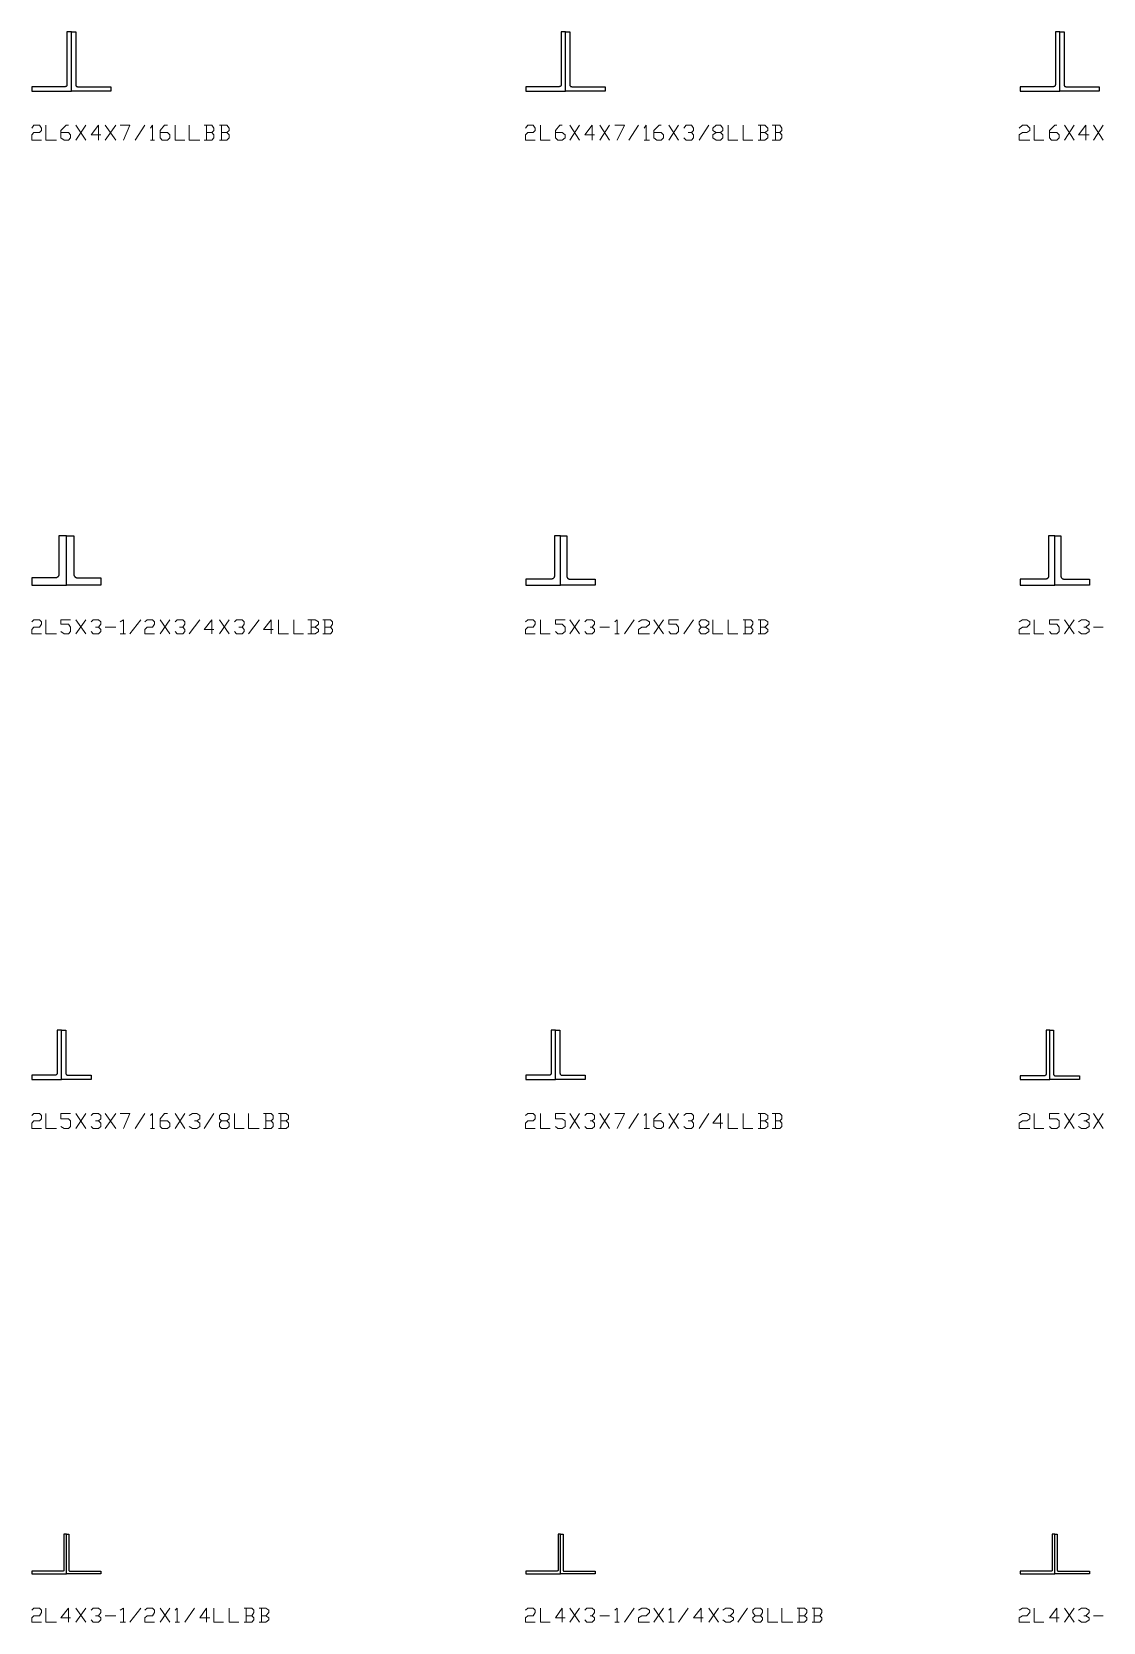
# Model space of a CAD drawing. Header units: inches. Extents: x 0 to 985, y -1555 to 12.
# Drawn here: x 750 to 858.4, y -754.9 to -594 of the extents above; entities that cross this region are included whole.
import ezdxf

# ---------------------------------------------------------------- set-up
doc = ezdxf.new("R2010")
doc.units = ezdxf.units.IN
doc.header["$MEASUREMENT"] = 0
doc.layers.add('AISC_STEEL', color=7, linetype='Continuous')

msp = doc.modelspace()

# ---------------------------------------------------------------- linework, layer by layer
at = {"color": 3, "lineweight": 0}
for points in [[(750, -603.76), (750.22, -603.43), (750.77, -603.43), (750.98, -603.76), (750.98, -603.98), (750.77, -604.19), (750.22, -604.19), (750, -604.41), (750, -604.96), (750.98, -604.96)], [(751.42, -603.43), (751.42, -604.96), (752.51, -604.96)], [(752.95, -604.19), (753.71, -604.19), (753.93, -604.41), (753.93, -604.74), (753.71, -604.96), (753.27, -604.96), (752.95, -604.74), (752.95, -603.98), (753.49, -603.43), (753.71, -603.43)], [(754.47, -604.96), (755.45, -603.43)], [(754.47, -603.43), (755.45, -604.96)], [(756.98, -604.41), (756, -604.41), (756.76, -603.43), (756.76, -604.96)], [(757.42, -604.96), (758.51, -603.43)], [(757.42, -603.43), (758.51, -604.96)], [(758.94, -603.43), (759.93, -603.43), (759.27, -604.96)], [(760.47, -604.96), (761.45, -603.43)], [(762, -603.76), (762.22, -603.43), (762.22, -604.96)], [(762, -604.96), (762.43, -604.96)], [(762.98, -604.19), (763.74, -604.19), (763.96, -604.41), (763.96, -604.74), (763.74, -604.96), (763.2, -604.96), (762.98, -604.74), (762.98, -603.98), (763.42, -603.43), (763.74, -603.43)], [(764.51, -603.43), (764.51, -604.96), (765.49, -604.96)], [(765.92, -603.43), (765.92, -604.96), (767.01, -604.96)], [(768.21, -604.19), (768.43, -603.98), (768.43, -603.76), (768.21, -603.43), (767.45, -603.43)], [(767.45, -604.96), (768.21, -604.96), (768.43, -604.74), (768.43, -604.41), (768.21, -604.19), (767.67, -604.19)], [(767.67, -603.43), (767.67, -604.96)], [(769.74, -604.19), (769.96, -603.98), (769.96, -603.76), (769.74, -603.43), (768.98, -603.43)], [(768.98, -604.96), (769.74, -604.96), (769.96, -604.74), (769.96, -604.41), (769.74, -604.19), (769.2, -604.19)], [(769.2, -603.43), (769.2, -604.96)], [(799.95, -603.76), (800.17, -603.43), (800.71, -603.43), (800.93, -603.76), (800.93, -603.98), (800.71, -604.19), (800.17, -604.19), (799.95, -604.41), (799.95, -604.96), (800.93, -604.96)], [(801.47, -603.43), (801.47, -604.96), (802.46, -604.96)], [(803, -604.19), (803.66, -604.19), (803.98, -604.41), (803.98, -604.74), (803.66, -604.96), (803.22, -604.96), (803, -604.74), (803, -603.98), (803.44, -603.43), (803.66, -603.43)], [(804.42, -604.96), (805.4, -603.43)], [(804.42, -603.43), (805.4, -604.96)], [(806.93, -604.41), (805.95, -604.41), (806.71, -603.43), (806.71, -604.96)], [(807.47, -604.96), (808.45, -603.43)], [(807.47, -603.43), (808.45, -604.96)], [(809, -603.43), (809.98, -603.43), (809.22, -604.96)], [(810.42, -604.96), (811.4, -603.43)], [(811.94, -603.76), (812.16, -603.43), (812.16, -604.96)], [(811.94, -604.96), (812.49, -604.96)], [(812.92, -604.19), (813.69, -604.19), (813.91, -604.41), (813.91, -604.74), (813.69, -604.96), (813.25, -604.96), (812.92, -604.74), (812.92, -603.98), (813.47, -603.43), (813.69, -603.43)], [(814.45, -604.96), (815.43, -603.43)], [(814.45, -603.43), (815.43, -604.96)], [(815.98, -603.76), (816.2, -603.43), (816.74, -603.43), (816.96, -603.76), (816.96, -603.98), (816.74, -604.19), (816.41, -604.19)], [(816.74, -604.19), (816.96, -604.41), (816.96, -604.74), (816.74, -604.96), (816.2, -604.96), (815.98, -604.74)], [(817.51, -604.96), (818.49, -603.43)], [(819.69, -604.19), (819.9, -604.41), (819.9, -604.74), (819.69, -604.96), (819.25, -604.96), (818.92, -604.74), (818.92, -604.41), (819.25, -604.19), (819.69, -604.19), (819.9, -603.98), (819.9, -603.76), (819.69, -603.43), (819.25, -603.43), (818.92, -603.76), (818.92, -603.98), (819.25, -604.19)], [(820.45, -603.43), (820.45, -604.96), (821.43, -604.96)], [(821.98, -603.43), (821.98, -604.96), (822.96, -604.96)], [(824.16, -604.19), (824.48, -603.98), (824.48, -603.76), (824.16, -603.43), (823.5, -603.43)], [(823.5, -604.96), (824.16, -604.96), (824.48, -604.74), (824.48, -604.41), (824.16, -604.19), (823.72, -604.19)], [(823.72, -603.43), (823.72, -604.96)], [(825.68, -604.19), (825.9, -603.98), (825.9, -603.76), (825.68, -603.43), (824.92, -603.43)], [(824.92, -604.96), (825.68, -604.96), (825.9, -604.74), (825.9, -604.41), (825.68, -604.19), (825.25, -604.19)], [(825.25, -603.43), (825.25, -604.96)], [(849.89, -603.76), (850.22, -603.43), (850.66, -603.43), (850.98, -603.76), (850.98, -603.98), (850.66, -604.19), (850.22, -604.19), (849.89, -604.41), (849.89, -604.96), (850.98, -604.96)], [(851.42, -603.43), (851.42, -604.96), (852.4, -604.96)], [(852.95, -604.19), (853.71, -604.19), (853.93, -604.41), (853.93, -604.74), (853.71, -604.96), (853.16, -604.96), (852.95, -604.74), (852.95, -603.98), (853.49, -603.43), (853.71, -603.43)], [(854.47, -604.96), (855.45, -603.43)], [(854.47, -603.43), (855.45, -604.96)], [(856.98, -604.41), (855.89, -604.41), (856.65, -603.43), (856.65, -604.96)], [(857.42, -604.96), (858.4, -603.43)], [(857.42, -603.43), (858.4, -604.96)], [(750, -653.7), (750.22, -653.48), (750.77, -653.48), (750.98, -653.7), (750.98, -653.92), (750.77, -654.25), (750.22, -654.25), (750, -654.47), (750, -654.9), (750.98, -654.9)], [(751.42, -653.48), (751.42, -654.9), (752.51, -654.9)], [(752.95, -654.68), (753.27, -654.9), (753.71, -654.9), (753.93, -654.68), (753.93, -654.25), (753.71, -653.92), (752.95, -653.92), (752.95, -653.48), (753.93, -653.48)], [(754.47, -654.9), (755.45, -653.48)], [(754.47, -653.48), (755.45, -654.9)], [(756, -653.7), (756.22, -653.48), (756.76, -653.48), (756.98, -653.7), (756.98, -653.92), (756.76, -654.25), (756.44, -654.25)], [(756.76, -654.25), (756.98, -654.47), (756.98, -654.68), (756.76, -654.9), (756.22, -654.9), (756, -654.68)], [(757.42, -654.25), (758.51, -654.25)], [(758.94, -653.7), (759.27, -653.48), (759.27, -654.9)], [(759.93, -654.9), (761.02, -653.48)], [(761.45, -653.7), (761.67, -653.48), (762.22, -653.48), (762.43, -653.7), (762.43, -653.92), (762.22, -654.25), (761.67, -654.25), (761.45, -654.47), (761.45, -654.9), (762.43, -654.9)], [(762.98, -654.9), (763.96, -653.48)], [(762.98, -653.48), (763.96, -654.9)], [(764.51, -653.7), (764.72, -653.48), (765.27, -653.48), (765.49, -653.7), (765.49, -653.92), (765.27, -654.25), (764.94, -654.25)], [(765.27, -654.25), (765.49, -654.47), (765.49, -654.68), (765.27, -654.9), (764.72, -654.9), (764.51, -654.68)], [(765.92, -654.9), (767.01, -653.48)], [(768.43, -654.47), (767.45, -654.47), (768.21, -653.48), (768.21, -654.9)], [(768.98, -654.9), (769.96, -653.48)], [(768.98, -653.48), (769.96, -654.9)], [(770.5, -653.7), (770.72, -653.48), (771.27, -653.48), (771.49, -653.7), (771.49, -653.92), (771.27, -654.25), (770.94, -654.25)], [(771.27, -654.25), (771.49, -654.47), (771.49, -654.68), (771.27, -654.9), (770.72, -654.9), (770.5, -654.68)], [(771.92, -654.9), (773.01, -653.48)], [(774.43, -654.47), (773.45, -654.47), (774.21, -653.48), (774.21, -654.9)], [(774.97, -653.48), (774.97, -654.9), (775.96, -654.9)], [(776.5, -653.48), (776.5, -654.9), (777.48, -654.9)], [(778.68, -654.25), (779.01, -653.92), (779.01, -653.7), (778.68, -653.48), (777.92, -653.48)], [(777.92, -654.9), (778.68, -654.9), (779.01, -654.68), (779.01, -654.47), (778.68, -654.25), (778.25, -654.25)], [(778.25, -653.48), (778.25, -654.9)], [(780.21, -654.25), (780.43, -653.92), (780.43, -653.7), (780.21, -653.48), (779.45, -653.48)], [(779.45, -654.9), (780.21, -654.9), (780.43, -654.68), (780.43, -654.47), (780.21, -654.25), (779.66, -654.25)], [(779.66, -653.48), (779.66, -654.9)], [(799.95, -653.7), (800.17, -653.48), (800.71, -653.48), (800.93, -653.7), (800.93, -653.92), (800.71, -654.25), (800.17, -654.25), (799.95, -654.47), (799.95, -654.9), (800.93, -654.9)], [(801.47, -653.48), (801.47, -654.9), (802.46, -654.9)], [(803, -654.68), (803.22, -654.9), (803.66, -654.9), (803.98, -654.68), (803.98, -654.25), (803.66, -653.92), (803, -653.92), (803, -653.48), (803.98, -653.48)], [(804.42, -654.9), (805.4, -653.48)], [(804.42, -653.48), (805.4, -654.9)], [(805.95, -653.7), (806.16, -653.48), (806.71, -653.48), (806.93, -653.7), (806.93, -653.92), (806.71, -654.25), (806.49, -654.25)], [(806.71, -654.25), (806.93, -654.47), (806.93, -654.68), (806.71, -654.9), (806.16, -654.9), (805.95, -654.68)], [(807.47, -654.25), (808.45, -654.25)], [(809, -653.7), (809.22, -653.48), (809.22, -654.9)], [(809.98, -654.9), (810.96, -653.48)], [(811.4, -653.7), (811.73, -653.48), (812.16, -653.48), (812.49, -653.7), (812.49, -653.92), (812.16, -654.25), (811.73, -654.25), (811.4, -654.47), (811.4, -654.9), (812.49, -654.9)], [(812.92, -654.9), (813.91, -653.48)], [(812.92, -653.48), (813.91, -654.9)], [(814.45, -654.68), (814.67, -654.9), (815.21, -654.9), (815.43, -654.68), (815.43, -654.25), (815.21, -653.92), (814.45, -653.92), (814.45, -653.48), (815.43, -653.48)], [(815.98, -654.9), (816.96, -653.48)], [(818.16, -654.25), (818.49, -654.47), (818.49, -654.68), (818.16, -654.9), (817.72, -654.9), (817.51, -654.68), (817.51, -654.47), (817.72, -654.25), (818.16, -654.25), (818.49, -653.92), (818.49, -653.7), (818.16, -653.48), (817.72, -653.48), (817.51, -653.7), (817.51, -653.92), (817.72, -654.25)], [(818.92, -653.48), (818.92, -654.9), (819.9, -654.9)], [(820.45, -653.48), (820.45, -654.9), (821.43, -654.9)], [(822.74, -654.25), (822.96, -653.92), (822.96, -653.7), (822.74, -653.48), (821.98, -653.48)], [(821.98, -654.9), (822.74, -654.9), (822.96, -654.68), (822.96, -654.47), (822.74, -654.25), (822.19, -654.25)], [(822.19, -653.48), (822.19, -654.9)], [(824.16, -654.25), (824.48, -653.92), (824.48, -653.7), (824.16, -653.48), (823.5, -653.48)], [(823.5, -654.9), (824.16, -654.9), (824.48, -654.68), (824.48, -654.47), (824.16, -654.25), (823.72, -654.25)], [(823.72, -653.48), (823.72, -654.9)], [(849.89, -653.7), (850.22, -653.48), (850.66, -653.48), (850.98, -653.7), (850.98, -653.92), (850.66, -654.25), (850.22, -654.25), (849.89, -654.47), (849.89, -654.9), (850.98, -654.9)], [(851.42, -653.48), (851.42, -654.9), (852.4, -654.9)], [(852.95, -654.68), (853.16, -654.9), (853.71, -654.9), (853.93, -654.68), (853.93, -654.25), (853.71, -653.92), (852.95, -653.92), (852.95, -653.48), (853.93, -653.48)], [(854.47, -654.9), (855.45, -653.48)], [(854.47, -653.48), (855.45, -654.9)], [(855.89, -653.7), (856.22, -653.48), (856.65, -653.48), (856.98, -653.7), (856.98, -653.92), (856.65, -654.25), (856.44, -654.25)], [(856.65, -654.25), (856.98, -654.47), (856.98, -654.68), (856.65, -654.9), (856.22, -654.9), (855.89, -654.68)], [(857.42, -654.25), (858.4, -654.25)], [(758.94, -654.9), (759.49, -654.9)], [(809, -654.9), (809.44, -654.9)], [(750, -703.65), (750.22, -703.43), (750.77, -703.43), (750.98, -703.65), (750.98, -703.98), (750.77, -704.19), (750.22, -704.19), (750, -704.41), (750, -704.96), (750.98, -704.96)], [(751.42, -703.43), (751.42, -704.96), (752.51, -704.96)], [(752.95, -704.74), (753.27, -704.96), (753.71, -704.96), (753.93, -704.74), (753.93, -704.19), (753.71, -703.98), (752.95, -703.98), (752.95, -703.43), (753.93, -703.43)], [(754.47, -704.96), (755.45, -703.43)], [(754.47, -703.43), (755.45, -704.96)], [(756, -703.65), (756.22, -703.43), (756.76, -703.43), (756.98, -703.65), (756.98, -703.98), (756.76, -704.19), (756.44, -704.19)], [(756.76, -704.19), (756.98, -704.41), (756.98, -704.74), (756.76, -704.96), (756.22, -704.96), (756, -704.74)], [(757.42, -704.96), (758.51, -703.43)], [(757.42, -703.43), (758.51, -704.96)], [(758.94, -703.43), (759.93, -703.43), (759.27, -704.96)], [(760.47, -704.96), (761.45, -703.43)], [(762, -703.65), (762.22, -703.43), (762.22, -704.96)], [(762.98, -704.19), (763.74, -704.19), (763.96, -704.41), (763.96, -704.74), (763.74, -704.96), (763.2, -704.96), (762.98, -704.74), (762.98, -703.98), (763.42, -703.43), (763.74, -703.43)], [(764.51, -704.96), (765.49, -703.43)], [(764.51, -703.43), (765.49, -704.96)], [(765.92, -703.65), (766.25, -703.43), (766.69, -703.43), (767.01, -703.65), (767.01, -703.98), (766.69, -704.19), (766.47, -704.19)], [(766.69, -704.19), (767.01, -704.41), (767.01, -704.74), (766.69, -704.96), (766.25, -704.96), (765.92, -704.74)], [(767.45, -704.96), (768.43, -703.43)], [(769.74, -704.19), (769.96, -704.41), (769.96, -704.74), (769.74, -704.96), (769.2, -704.96), (768.98, -704.74), (768.98, -704.41), (769.2, -704.19), (769.74, -704.19), (769.96, -703.98), (769.96, -703.65), (769.74, -703.43), (769.2, -703.43), (768.98, -703.65), (768.98, -703.98), (769.2, -704.19)], [(770.5, -703.43), (770.5, -704.96), (771.49, -704.96)], [(771.92, -703.43), (771.92, -704.96), (773.01, -704.96)], [(774.21, -704.19), (774.43, -703.98), (774.43, -703.65), (774.21, -703.43), (773.45, -703.43)], [(773.45, -704.96), (774.21, -704.96), (774.43, -704.74), (774.43, -704.41), (774.21, -704.19), (773.67, -704.19)], [(773.67, -703.43), (773.67, -704.96)], [(775.74, -704.19), (775.96, -703.98), (775.96, -703.65), (775.74, -703.43), (774.97, -703.43)], [(774.97, -704.96), (775.74, -704.96), (775.96, -704.74), (775.96, -704.41), (775.74, -704.19), (775.19, -704.19)], [(775.19, -703.43), (775.19, -704.96)], [(799.95, -703.65), (800.17, -703.43), (800.71, -703.43), (800.93, -703.65), (800.93, -703.98), (800.71, -704.19), (800.17, -704.19), (799.95, -704.41), (799.95, -704.96), (800.93, -704.96)], [(801.47, -703.43), (801.47, -704.96), (802.46, -704.96)], [(803, -704.74), (803.22, -704.96), (803.66, -704.96), (803.98, -704.74), (803.98, -704.19), (803.66, -703.98), (803, -703.98), (803, -703.43), (803.98, -703.43)], [(804.42, -704.96), (805.4, -703.43)], [(804.42, -703.43), (805.4, -704.96)], [(805.95, -703.65), (806.16, -703.43), (806.71, -703.43), (806.93, -703.65), (806.93, -703.98), (806.71, -704.19), (806.49, -704.19)], [(806.71, -704.19), (806.93, -704.41), (806.93, -704.74), (806.71, -704.96), (806.16, -704.96), (805.95, -704.74)], [(807.47, -704.96), (808.45, -703.43)], [(807.47, -703.43), (808.45, -704.96)], [(809, -703.43), (809.98, -703.43), (809.22, -704.96)], [(810.42, -704.96), (811.4, -703.43)], [(811.94, -703.65), (812.16, -703.43), (812.16, -704.96)], [(812.92, -704.19), (813.69, -704.19), (813.91, -704.41), (813.91, -704.74), (813.69, -704.96), (813.25, -704.96), (812.92, -704.74), (812.92, -703.98), (813.47, -703.43), (813.69, -703.43)], [(814.45, -704.96), (815.43, -703.43)], [(814.45, -703.43), (815.43, -704.96)], [(815.98, -703.65), (816.2, -703.43), (816.74, -703.43), (816.96, -703.65), (816.96, -703.98), (816.74, -704.19), (816.41, -704.19)], [(816.74, -704.19), (816.96, -704.41), (816.96, -704.74), (816.74, -704.96), (816.2, -704.96), (815.98, -704.74)], [(817.51, -704.96), (818.49, -703.43)], [(819.9, -704.41), (818.92, -704.41), (819.69, -703.43), (819.69, -704.96)], [(820.45, -703.43), (820.45, -704.96), (821.43, -704.96)], [(821.98, -703.43), (821.98, -704.96), (822.96, -704.96)], [(824.16, -704.19), (824.48, -703.98), (824.48, -703.65), (824.16, -703.43), (823.5, -703.43)], [(823.5, -704.96), (824.16, -704.96), (824.48, -704.74), (824.48, -704.41), (824.16, -704.19), (823.72, -704.19)], [(823.72, -703.43), (823.72, -704.96)], [(825.68, -704.19), (825.9, -703.98), (825.9, -703.65), (825.68, -703.43), (824.92, -703.43)], [(824.92, -704.96), (825.68, -704.96), (825.9, -704.74), (825.9, -704.41), (825.68, -704.19), (825.25, -704.19)], [(825.25, -703.43), (825.25, -704.96)], [(849.89, -703.65), (850.22, -703.43), (850.66, -703.43), (850.98, -703.65), (850.98, -703.98), (850.66, -704.19), (850.22, -704.19), (849.89, -704.41), (849.89, -704.96), (850.98, -704.96)], [(851.42, -703.43), (851.42, -704.96), (852.4, -704.96)], [(852.95, -704.74), (853.16, -704.96), (853.71, -704.96), (853.93, -704.74), (853.93, -704.19), (853.71, -703.98), (852.95, -703.98), (852.95, -703.43), (853.93, -703.43)], [(854.47, -704.96), (855.45, -703.43)], [(854.47, -703.43), (855.45, -704.96)], [(855.89, -703.65), (856.22, -703.43), (856.65, -703.43), (856.98, -703.65), (856.98, -703.98), (856.65, -704.19), (856.44, -704.19)], [(856.65, -704.19), (856.98, -704.41), (856.98, -704.74), (856.65, -704.96), (856.22, -704.96), (855.89, -704.74)], [(857.42, -704.96), (858.4, -703.43)], [(857.42, -703.43), (858.4, -704.96)], [(762, -704.96), (762.43, -704.96)], [(811.94, -704.96), (812.49, -704.96)], [(750, -753.7), (750.22, -753.48), (750.77, -753.48), (750.98, -753.7), (750.98, -753.92), (750.77, -754.25), (750.22, -754.25), (750, -754.47), (750, -754.9), (750.98, -754.9)], [(751.42, -753.48), (751.42, -754.9), (752.51, -754.9)], [(753.93, -754.47), (752.95, -754.47), (753.71, -753.48), (753.71, -754.9)], [(754.47, -754.9), (755.45, -753.48)], [(754.47, -753.48), (755.45, -754.9)], [(756, -753.7), (756.22, -753.48), (756.76, -753.48), (756.98, -753.7), (756.98, -753.92), (756.76, -754.25), (756.44, -754.25)], [(756.76, -754.25), (756.98, -754.47), (756.98, -754.68), (756.76, -754.9), (756.22, -754.9), (756, -754.68)], [(757.42, -754.25), (758.51, -754.25)], [(758.94, -753.7), (759.27, -753.48), (759.27, -754.9)], [(759.93, -754.9), (761.02, -753.48)], [(761.45, -753.7), (761.67, -753.48), (762.22, -753.48), (762.43, -753.7), (762.43, -753.92), (762.22, -754.25), (761.67, -754.25), (761.45, -754.47), (761.45, -754.9), (762.43, -754.9)], [(762.98, -754.9), (763.96, -753.48)], [(762.98, -753.48), (763.96, -754.9)], [(764.51, -753.7), (764.72, -753.48), (764.72, -754.9)], [(765.49, -754.9), (766.47, -753.48)], [(768, -754.47), (767.01, -754.47), (767.67, -753.48), (767.67, -754.9)], [(768.43, -753.48), (768.43, -754.9), (769.41, -754.9)], [(769.96, -753.48), (769.96, -754.9), (770.94, -754.9)], [(772.25, -754.25), (772.47, -753.92), (772.47, -753.7), (772.25, -753.48), (771.49, -753.48)], [(771.49, -754.9), (772.25, -754.9), (772.47, -754.68), (772.47, -754.47), (772.25, -754.25), (771.7, -754.25)], [(771.7, -753.48), (771.7, -754.9)], [(773.67, -754.25), (773.99, -753.92), (773.99, -753.7), (773.67, -753.48), (773.01, -753.48)], [(773.01, -754.9), (773.67, -754.9), (773.99, -754.68), (773.99, -754.47), (773.67, -754.25), (773.23, -754.25)], [(773.23, -753.48), (773.23, -754.9)], [(799.95, -753.7), (800.17, -753.48), (800.71, -753.48), (800.93, -753.7), (800.93, -753.92), (800.71, -754.25), (800.17, -754.25), (799.95, -754.47), (799.95, -754.9), (800.93, -754.9)], [(801.47, -753.48), (801.47, -754.9), (802.46, -754.9)], [(803.98, -754.47), (803, -754.47), (803.66, -753.48), (803.66, -754.9)], [(804.42, -754.9), (805.4, -753.48)], [(804.42, -753.48), (805.4, -754.9)], [(805.95, -753.7), (806.16, -753.48), (806.71, -753.48), (806.93, -753.7), (806.93, -753.92), (806.71, -754.25), (806.49, -754.25)], [(806.71, -754.25), (806.93, -754.47), (806.93, -754.68), (806.71, -754.9), (806.16, -754.9), (805.95, -754.68)], [(807.47, -754.25), (808.45, -754.25)], [(809, -753.7), (809.22, -753.48), (809.22, -754.9)], [(809.98, -754.9), (810.96, -753.48)], [(811.4, -753.7), (811.73, -753.48), (812.16, -753.48), (812.49, -753.7), (812.49, -753.92), (812.16, -754.25), (811.73, -754.25), (811.4, -754.47), (811.4, -754.9), (812.49, -754.9)], [(812.92, -754.9), (813.91, -753.48)], [(812.92, -753.48), (813.91, -754.9)], [(814.45, -753.7), (814.67, -753.48), (814.67, -754.9)], [(815.43, -754.9), (816.41, -753.48)], [(817.94, -754.47), (816.96, -754.47), (817.72, -753.48), (817.72, -754.9)], [(818.49, -754.9), (819.47, -753.48)], [(818.49, -753.48), (819.47, -754.9)], [(819.9, -753.7), (820.23, -753.48), (820.67, -753.48), (820.99, -753.7), (820.99, -753.92), (820.67, -754.25), (820.45, -754.25)], [(820.67, -754.25), (820.99, -754.47), (820.99, -754.68), (820.67, -754.9), (820.23, -754.9), (819.9, -754.68)], [(821.43, -754.9), (822.41, -753.48)], [(823.72, -754.25), (823.94, -754.47), (823.94, -754.68), (823.72, -754.9), (823.18, -754.9), (822.96, -754.68), (822.96, -754.47), (823.18, -754.25), (823.72, -754.25), (823.94, -753.92), (823.94, -753.7), (823.72, -753.48), (823.18, -753.48), (822.96, -753.7), (822.96, -753.92), (823.18, -754.25)], [(824.48, -753.48), (824.48, -754.9), (825.47, -754.9)], [(825.9, -753.48), (825.9, -754.9), (826.99, -754.9)], [(828.19, -754.25), (828.41, -753.92), (828.41, -753.7), (828.19, -753.48), (827.43, -753.48)], [(827.43, -754.9), (828.19, -754.9), (828.41, -754.68), (828.41, -754.47), (828.19, -754.25), (827.65, -754.25)], [(827.65, -753.48), (827.65, -754.9)], [(829.72, -754.25), (829.94, -753.92), (829.94, -753.7), (829.72, -753.48), (828.96, -753.48)], [(828.96, -754.9), (829.72, -754.9), (829.94, -754.68), (829.94, -754.47), (829.72, -754.25), (829.17, -754.25)], [(829.17, -753.48), (829.17, -754.9)], [(849.89, -753.7), (850.22, -753.48), (850.66, -753.48), (850.98, -753.7), (850.98, -753.92), (850.66, -754.25), (850.22, -754.25), (849.89, -754.47), (849.89, -754.9), (850.98, -754.9)], [(851.42, -753.48), (851.42, -754.9), (852.4, -754.9)], [(853.93, -754.47), (852.95, -754.47), (853.71, -753.48), (853.71, -754.9)], [(854.47, -754.9), (855.45, -753.48)], [(854.47, -753.48), (855.45, -754.9)], [(855.89, -753.7), (856.22, -753.48), (856.65, -753.48), (856.98, -753.7), (856.98, -753.92), (856.65, -754.25), (856.44, -754.25)], [(856.65, -754.25), (856.98, -754.47), (856.98, -754.68), (856.65, -754.9), (856.22, -754.9), (855.89, -754.68)], [(857.42, -754.25), (858.4, -754.25)], [(758.94, -754.9), (759.49, -754.9)], [(764.51, -754.9), (764.94, -754.9)], [(809, -754.9), (809.44, -754.9)], [(814.45, -754.9), (815, -754.9)]]:
    msp.add_lwpolyline(points, dxfattribs=at)
at = {"layer": 'AISC_STEEL'}
for points in [[(750, -600), (754, -600), (754, -594), (753.56, -594), (753.56, -599.34), (753.56, -599.37), (753.55, -599.4), (753.55, -599.43), (753.53, -599.45), (753.52, -599.48), (753.5, -599.5), (753.48, -599.52), (753.45, -599.53), (753.43, -599.55), (753.4, -599.55), (753.37, -599.56), (753.34, -599.56), (750, -599.56)], [(758, -600), (754, -600), (754, -594), (754.44, -594), (754.44, -599.34), (754.44, -599.37), (754.45, -599.4), (754.45, -599.43), (754.47, -599.45), (754.48, -599.48), (754.5, -599.5), (754.52, -599.52), (754.55, -599.53), (754.57, -599.55), (754.6, -599.55), (754.63, -599.56), (754.66, -599.56), (758, -599.56)], [(800, -600), (804, -600), (804, -594), (803.56, -594), (803.56, -599.34), (803.56, -599.37), (803.55, -599.4), (803.55, -599.43), (803.53, -599.45), (803.52, -599.48), (803.5, -599.5), (803.48, -599.52), (803.45, -599.53), (803.43, -599.55), (803.4, -599.55), (803.37, -599.56), (803.34, -599.56), (800, -599.56)], [(808, -600), (804, -600), (804, -594), (804.44, -594), (804.44, -599.34), (804.44, -599.37), (804.45, -599.4), (804.45, -599.43), (804.47, -599.45), (804.48, -599.48), (804.5, -599.5), (804.52, -599.52), (804.55, -599.53), (804.57, -599.55), (804.6, -599.55), (804.63, -599.56), (804.66, -599.56), (808, -599.56)], [(850, -600), (854, -600), (854, -594), (853.56, -594), (853.56, -599.34), (853.56, -599.37), (853.55, -599.4), (853.55, -599.43), (853.53, -599.45), (853.52, -599.48), (853.5, -599.5), (853.48, -599.52), (853.45, -599.53), (853.43, -599.55), (853.4, -599.55), (853.37, -599.56), (853.34, -599.56), (850, -599.56)], [(858, -600), (854, -600), (854, -594), (854.44, -594), (854.44, -599.34), (854.44, -599.37), (854.45, -599.4), (854.45, -599.43), (854.47, -599.45), (854.48, -599.48), (854.5, -599.5), (854.52, -599.52), (854.55, -599.53), (854.57, -599.55), (854.6, -599.55), (854.63, -599.56), (854.66, -599.56), (858, -599.56)], [(750, -650), (753.5, -650), (753.5, -645), (752.75, -645), (752.75, -648.88), (752.75, -648.9), (752.75, -648.93), (752.74, -648.96), (752.73, -648.99), (752.72, -649.02), (752.71, -649.05), (752.69, -649.07), (752.68, -649.1), (752.66, -649.12), (752.64, -649.14), (752.62, -649.16), (752.6, -649.18), (752.57, -649.19), (752.55, -649.21), (752.52, -649.22), (752.49, -649.23), (752.46, -649.24), (752.43, -649.25), (752.4, -649.25), (752.38, -649.25), (750, -649.25)], [(757, -650), (753.5, -650), (753.5, -645), (754.25, -645), (754.25, -648.88), (754.25, -648.9), (754.25, -648.93), (754.26, -648.96), (754.27, -648.99), (754.28, -649.02), (754.29, -649.05), (754.31, -649.07), (754.32, -649.1), (754.34, -649.12), (754.36, -649.14), (754.38, -649.16), (754.4, -649.18), (754.43, -649.19), (754.45, -649.21), (754.48, -649.22), (754.51, -649.23), (754.54, -649.24), (754.57, -649.25), (754.6, -649.25), (754.62, -649.25), (757, -649.25)], [(800, -650), (803.5, -650), (803.5, -645), (802.88, -645), (802.88, -649.06), (802.87, -649.09), (802.87, -649.12), (802.86, -649.15), (802.85, -649.18), (802.84, -649.2), (802.83, -649.23), (802.81, -649.25), (802.79, -649.27), (802.77, -649.29), (802.75, -649.31), (802.73, -649.33), (802.7, -649.34), (802.68, -649.35), (802.65, -649.36), (802.62, -649.37), (802.59, -649.37), (802.56, -649.38), (800, -649.38)], [(807, -650), (803.5, -650), (803.5, -645), (804.12, -645), (804.12, -649.06), (804.13, -649.09), (804.13, -649.12), (804.14, -649.15), (804.15, -649.18), (804.16, -649.2), (804.17, -649.23), (804.19, -649.25), (804.21, -649.27), (804.23, -649.29), (804.25, -649.31), (804.27, -649.33), (804.3, -649.34), (804.32, -649.35), (804.35, -649.36), (804.38, -649.37), (804.41, -649.37), (804.44, -649.38), (807, -649.38)], [(850, -650), (853.5, -650), (853.5, -645), (852.88, -645), (852.88, -649.06), (852.87, -649.09), (852.87, -649.12), (852.86, -649.15), (852.85, -649.18), (852.84, -649.2), (852.83, -649.23), (852.81, -649.25), (852.79, -649.27), (852.77, -649.29), (852.75, -649.31), (852.73, -649.33), (852.7, -649.34), (852.68, -649.35), (852.65, -649.36), (852.62, -649.37), (852.59, -649.37), (852.56, -649.38), (850, -649.38)], [(857, -650), (853.5, -650), (853.5, -645), (854.12, -645), (854.12, -649.06), (854.13, -649.09), (854.13, -649.12), (854.14, -649.15), (854.15, -649.18), (854.16, -649.2), (854.17, -649.23), (854.19, -649.25), (854.21, -649.27), (854.23, -649.29), (854.25, -649.31), (854.27, -649.33), (854.3, -649.34), (854.32, -649.35), (854.35, -649.36), (854.38, -649.37), (854.41, -649.37), (854.44, -649.38), (857, -649.38)], [(750, -700), (753, -700), (753, -695), (752.56, -695), (752.56, -699.34), (752.56, -699.37), (752.55, -699.4), (752.55, -699.43), (752.53, -699.45), (752.52, -699.48), (752.5, -699.5), (752.48, -699.52), (752.45, -699.53), (752.43, -699.55), (752.4, -699.55), (752.37, -699.56), (752.34, -699.56), (750, -699.56)], [(756, -700), (753, -700), (753, -695), (753.44, -695), (753.44, -699.34), (753.44, -699.37), (753.45, -699.4), (753.45, -699.43), (753.47, -699.45), (753.48, -699.48), (753.5, -699.5), (753.52, -699.52), (753.55, -699.53), (753.57, -699.55), (753.6, -699.55), (753.63, -699.56), (753.66, -699.56), (756, -699.56)], [(800, -700), (803, -700), (803, -695), (802.56, -695), (802.56, -699.34), (802.56, -699.37), (802.55, -699.4), (802.55, -699.43), (802.53, -699.45), (802.52, -699.48), (802.5, -699.5), (802.48, -699.52), (802.45, -699.53), (802.43, -699.55), (802.4, -699.55), (802.37, -699.56), (802.34, -699.56), (800, -699.56)], [(806, -700), (803, -700), (803, -695), (803.44, -695), (803.44, -699.34), (803.44, -699.37), (803.45, -699.4), (803.45, -699.43), (803.47, -699.45), (803.48, -699.48), (803.5, -699.5), (803.52, -699.52), (803.55, -699.53), (803.57, -699.55), (803.6, -699.55), (803.63, -699.56), (803.66, -699.56), (806, -699.56)], [(850, -700), (853, -700), (853, -695), (852.62, -695), (852.62, -699.44), (852.62, -699.46), (852.62, -699.49), (852.61, -699.51), (852.6, -699.53), (852.59, -699.55), (852.57, -699.57), (852.55, -699.59), (852.53, -699.6), (852.51, -699.61), (852.49, -699.62), (852.46, -699.62), (852.44, -699.62), (850, -699.62)], [(856, -700), (853, -700), (853, -695), (853.38, -695), (853.38, -699.44), (853.38, -699.46), (853.38, -699.49), (853.39, -699.51), (853.4, -699.53), (853.41, -699.55), (853.43, -699.57), (853.45, -699.59), (853.47, -699.6), (853.49, -699.61), (853.51, -699.62), (853.54, -699.62), (853.56, -699.62), (856, -699.62)], [(750, -750), (753.5, -750), (753.5, -746), (753.25, -746), (753.25, -749.62), (753.25, -749.64), (753.25, -749.66), (753.24, -749.67), (753.23, -749.69), (753.22, -749.7), (753.21, -749.71), (753.2, -749.72), (753.19, -749.73), (753.17, -749.74), (753.16, -749.75), (753.14, -749.75), (753.12, -749.75), (750, -749.75)], [(757, -750), (753.5, -750), (753.5, -746), (753.75, -746), (753.75, -749.62), (753.75, -749.64), (753.75, -749.66), (753.76, -749.67), (753.77, -749.69), (753.78, -749.7), (753.79, -749.71), (753.8, -749.72), (753.81, -749.73), (753.83, -749.74), (753.84, -749.75), (753.86, -749.75), (753.88, -749.75), (757, -749.75)], [(800, -750), (803.5, -750), (803.5, -746), (803.25, -746), (803.25, -749.62), (803.25, -749.64), (803.25, -749.66), (803.24, -749.67), (803.23, -749.69), (803.22, -749.7), (803.21, -749.71), (803.2, -749.72), (803.19, -749.73), (803.17, -749.74), (803.16, -749.75), (803.14, -749.75), (803.12, -749.75), (800, -749.75)], [(807, -750), (803.5, -750), (803.5, -746), (803.75, -746), (803.75, -749.62), (803.75, -749.64), (803.75, -749.66), (803.76, -749.67), (803.77, -749.69), (803.78, -749.7), (803.79, -749.71), (803.8, -749.72), (803.81, -749.73), (803.83, -749.74), (803.84, -749.75), (803.86, -749.75), (803.88, -749.75), (807, -749.75)], [(850, -750), (853.5, -750), (853.5, -746), (853.25, -746), (853.25, -749.62), (853.25, -749.64), (853.25, -749.66), (853.24, -749.67), (853.23, -749.69), (853.22, -749.7), (853.21, -749.71), (853.2, -749.72), (853.19, -749.73), (853.17, -749.74), (853.16, -749.75), (853.14, -749.75), (853.12, -749.75), (850, -749.75)], [(857, -750), (853.5, -750), (853.5, -746), (853.75, -746), (853.75, -749.62), (853.75, -749.64), (853.75, -749.66), (853.76, -749.67), (853.77, -749.69), (853.78, -749.7), (853.79, -749.71), (853.8, -749.72), (853.81, -749.73), (853.83, -749.74), (853.84, -749.75), (853.86, -749.75), (853.88, -749.75), (857, -749.75)]]:
    msp.add_lwpolyline(points, close=True, dxfattribs=at)

doc.saveas('drawing.dxf')
